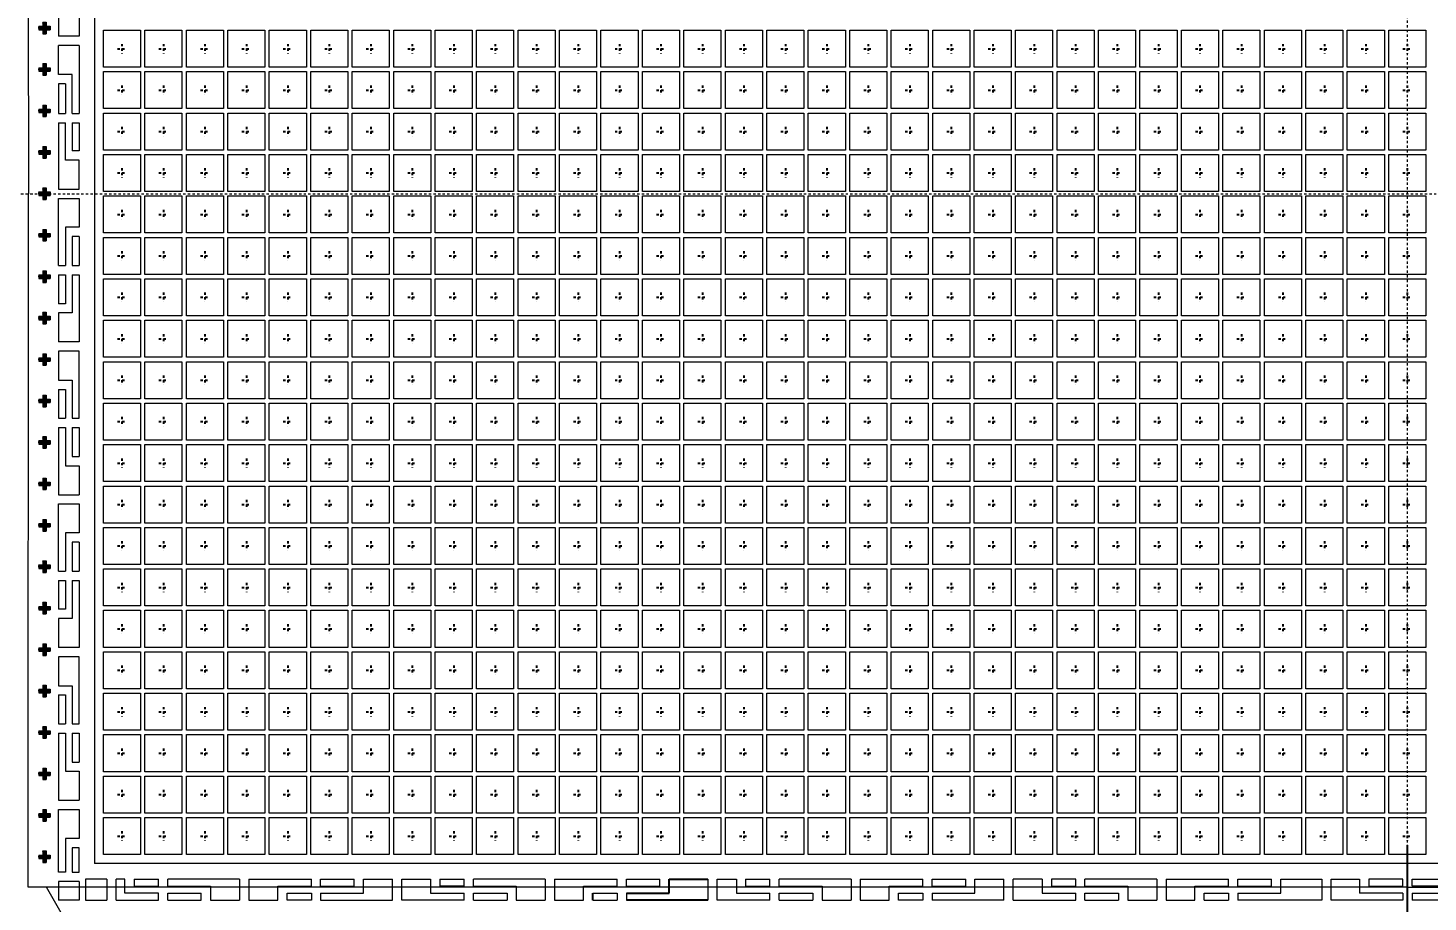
# Model space of a CAD drawing. Extents: x -590 to -223, y -126 to 82.
# Drawn here: x -424.8 to -364.3, y -7.6 to 30.2 of the extents above; entities that cross this region are included whole.
import ezdxf

# ---------------------------------------------------------------- set-up
doc = ezdxf.new("R2010")
doc.units = 0
doc.header["$LTSCALE"] = 0.01
doc.header["$MEASUREMENT"] = 0
doc.linetypes.add('CENTER2', pattern=[1.125, 0.75, -0.125, 0.125, -0.125])
doc.linetypes.add('PHANTOM', pattern=[2.5, 1.25, -0.25, 0.25, -0.25, 0.25, -0.25])
doc.layers.get('0').update_dxf_attribs({"linetype": 'CONTINUOUS', "lineweight": 0})
doc.layers.get('DEFPOINTS').update_dxf_attribs({"linetype": 'CONTINUOUS'})
for name, color, linetype in [('0D', 2, 'CONTINUOUS'), ('DIM', 7, 'CONTINUOUS'), ('plating', 1, 'CONTINUOUS')]:
    doc.layers.add(name, color=color, linetype=linetype)
doc.layers.add('Pkg', color=6, linetype='PHANTOM', lineweight=9)
doc.styles.get("Standard").update_dxf_attribs({"font": ''})
doc.styles.get('STANDARD').set_extended_font_data('SimSun')
doc.dimstyles.new('St.ZJ', dxfattribs={"dimtxt": 2.5, "dimasz": 2, "dimexe": 0.6, "dimexo": 0.4, "dimgap": 0.8, "dimtad": 1, "dimdec": 3, "dimzin": 0, "dimdsep": 46, "dimtxsty": 'STANDARD', "dimcen": 0.6, "dimclrd": 1, "dimclre": 1, "dimclrt": 256, "dimadec": 0, "dimazin": 0, "dimtfac": 1, "dimtdec": 3, "dimtmove": 0, "dimatfit": 3, "dimfxl": 1, "dimtolj": 1, "dimtzin": 0, "dimarcsym": 0})

# ---------------------------------------------------------------- blocks, each defined once
blk = doc.blocks.new('SQURE')
h = blk.add_hatch()
h.set_pattern_fill('ANSI31', color=3, scale=0.01, style=0)
h.set_pattern_definition([(45, (-1249.376477, 404.86497), (-0.0224506403, 0.0224506403), [])])
h.paths.add_polyline_path([(0.25, 0.075), (0.075, 0.075), (0.075, 0.25), (0, 0.25), (0, 0), (0.25, 0)])
h.paths.add_polyline_path([(0.25, 0), (0, 0), (0, -0.039, 0.039956), (0.075, -0.098), (0.075, -0.075), (0.25, -0.075)])
h.paths.add_polyline_path([(0, -0.039), (0, -0.25), (0.075, -0.25), (0.075, -0.098, -0.039956)])
h.paths.add_polyline_path([(0, -0.039, -0.02262), (-0.038, 0), (-0.25, 0), (-0.25, -0.075), (-0.075, -0.075), (-0.075, -0.25), (0, -0.25)])
h.paths.add_polyline_path([(-0.095, 0.075), (-0.25, 0.075), (-0.25, 0), (-0.038, 0, -0.039348)])
h.paths.add_polyline_path([(0, 0.25), (-0.075, 0.25), (-0.075, 0.075), (-0.095, 0.075, 0.039348), (-0.038, 0), (0, 0)])
h.paths.add_polyline_path([(0, 0), (-0.038, 0, 0.02262), (0, -0.039)])
at = {"color": 2, "linetype": 'ByBlock', "lineweight": 0}
for p, q in [((-0.25, 0.075), (-0.075, 0.075)), ((-0.25, 0.075), (-0.25, -0.075)), ((-0.075, 0.25), (-0.075, 0.075)), ((-0.075, 0.25), (0.075, 0.25)), ((0.075, 0.25), (0.075, 0.075)), ((0.075, 0.075), (0.25, 0.075)), ((-0.25, -0.075), (-0.075, -0.075)), ((-0.075, -0.075), (-0.075, -0.25)), ((0.075, -0.075), (0.25, -0.075)), ((0.075, -0.075), (0.075, -0.25))]:
    blk.add_line(p, q, dxfattribs=at)
at = {"color": 2}
for p, q in [((0.25, 0.075), (0.25, -0.075)), ((-0.075, -0.25), (0.075, -0.25))]:
    blk.add_line(p, q, dxfattribs=at)
at = {"layer": '0D', "color": 3, "linetype": 'ByBlock', "lineweight": 0}
for p, q in [((0.27, 0), (-0.27, 0)), ((0, -0.264), (0, 0.264))]:
    blk.add_line(p, q, dxfattribs=at)
blk = doc.blocks.new('ceter')
at = {"color": 1, "linetype": 'CENTER2', "ltscale": 0.05}
for p, q in [((133.753, 275.997), (134.143, 275.997)), ((133.753, 275.997), (134.143, 275.997)), ((133.753, 275.997), (134.143, 275.997)), ((133.753, 275.997), (134.143, 275.997)), ((133.948, 276.199), (133.948, 275.795)), ((133.948, 276.199), (133.948, 275.795)), ((133.948, 276.199), (133.948, 275.795)), ((133.948, 276.199), (133.948, 275.795))]:
    blk.add_line(p, q, dxfattribs=at)
blk = doc.blocks.new('frame')
at = {"layer": 'Pkg', "color": 0, "linetype": 'ByBlock'}
blk.add_lwpolyline([(-549.124, -323.329), (-547.524, -323.329), (-547.524, -324.929), (-549.124, -324.929)], close=True, dxfattribs=at)
at = {"layer": 'plating'}
blk.add_blockref('ceter', (-682.272, -600.125), dxfattribs=at)
blk = doc.blocks.new('*D16')
at = {"layer": 'DEFPOINTS', "color": 0, "transparency": 16777216}
for p in [(-1152.137, -1243.643), (-1213.222, -1249.31), (-1148.143, -1274.908)]:
    blk.add_point(p, dxfattribs=at)
at = {"layer": 'DIM', "color": 1, "lineweight": -2, "transparency": 16777216}
for p, q in [((-1152.137, -1244.043), (-1152.137, -1266.908)), ((-1152.137, -1266.908), (-1148.143, -1270.908)), ((-1148.143, -1270.908), (-1148.143, -1286.043))]:
    blk.add_line(p, q, dxfattribs=at)
at = {"layer": 'DIM', "transparency": 16777216, "insert": (-1150.193, -1280.875), "char_height": 2.5, "attachment_point": 5, "rotation": 90}
blk.add_mtext('\\A1;61.085', dxfattribs=at)
blk = doc.blocks.new('vc')
at = {"color": 0}
for p, q in [((-93.643, 178.259), (-93.643, 173.909)), ((-94.993, 175.784), (-94.993, 173.909)), ((-93.643, 173.909), (-94.993, 173.909)), ((-93.643, 173.309), (-94.993, 173.309)), ((-94.993, 170.834), (-94.993, 168.914)), ((-94.543, 170.834), (-94.543, 168.914)), ((-94.993, 168.914), (-94.543, 168.914)), ((-94.093, 168.914), (-93.643, 168.914)), ((-94.993, 168.314), (-94.543, 168.314)), ((-94.093, 168.314), (-93.643, 168.314)), ((-94.093, 168.314), (-94.093, 166.484)), ((-93.643, 168.314), (-93.643, 166.484)), ((-94.993, 164.009), (-93.643, 164.009)), ((-94.993, 163.409), (-93.643, 163.409)), ((-94.093, 160.934), (-94.093, 159.059)), ((-93.643, 160.934), (-93.643, 159.059)), ((-94.993, 159.059), (-94.543, 159.059)), ((-94.093, 159.059), (-93.643, 159.059)), ((-94.993, 158.459), (-94.543, 158.459)), ((-94.993, 158.459), (-94.993, 156.584)), ((-94.543, 158.459), (-94.543, 156.584)), ((-94.093, 158.459), (-93.643, 158.459)), ((-93.643, 158.459), (-93.643, 154.109)), ((-94.993, 155.984), (-94.993, 154.109)), ((-93.643, 154.109), (-94.993, 154.109)), ((-93.643, 153.509), (-94.993, 153.509)), ((-94.993, 151.034), (-94.993, 149.159)), ((-94.543, 151.034), (-94.543, 149.159)), ((-94.993, 149.159), (-94.543, 149.159)), ((-94.093, 149.159), (-93.643, 149.159)), ((-94.993, 148.559), (-94.543, 148.559)), ((-94.993, 148.559), (-94.993, 144.209)), ((-94.093, 148.559), (-93.643, 148.559)), ((-94.093, 148.559), (-94.093, 146.684)), ((-93.643, 148.559), (-93.643, 146.684)), ((-93.643, 146.084), (-93.643, 144.209)), ((-94.993, 144.209), (-93.643, 144.209)), ((-94.993, 143.609), (-93.643, 143.609)), ((-94.093, 141.134), (-94.093, 139.259)), ((-93.643, 141.134), (-93.643, 139.259)), ((-94.993, 139.259), (-94.543, 139.259)), ((-94.093, 139.259), (-93.643, 139.259)), ((-94.993, 138.659), (-94.543, 138.659)), ((-94.993, 138.659), (-94.993, 136.784)), ((-94.543, 138.659), (-94.543, 136.784)), ((-94.093, 138.659), (-93.643, 138.659)), ((-93.643, 138.659), (-93.643, 134.309)), ((-94.993, 136.184), (-94.993, 134.309)), ((-93.643, 134.309), (-94.993, 134.309)), ((-93.643, 133.709), (-94.993, 133.709)), ((-94.993, 131.234), (-94.993, 129.359)), ((-94.543, 131.234), (-94.543, 129.359)), ((-94.993, 129.359), (-94.543, 129.359)), ((-94.993, 128.759), (-94.543, 128.759)), ((-94.993, 128.759), (-94.993, 124.409)), ((-94.093, 129.359), (-93.643, 129.359)), ((-94.093, 128.759), (-93.643, 128.759)), ((-94.093, 128.759), (-94.093, 126.884)), ((-93.643, 128.759), (-93.643, 126.884)), ((-93.643, 126.284), (-93.643, 124.409)), ((-94.993, 124.409), (-93.643, 124.409)), ((-94.993, 123.809), (-93.643, 123.809)), ((-94.093, 119.744), (-93.643, 119.744)), ((-90.088, 119.294), (-88.513, 119.294)), ((-90.088, 118.844), (-88.513, 118.844)), ((-88.513, 118.844), (-88.513, 119.294)), ((-87.913, 118.844), (-87.913, 119.294)), ((-83.263, 119.294), (-83.263, 117.944)), ((-82.663, 119.294), (-82.663, 117.944)), ((-82.663, 119.294), (-78.613, 119.294)), ((-78.613, 118.844), (-78.613, 119.294)), ((-78.013, 118.844), (-78.013, 119.294)), ((-78.013, 119.294), (-75.838, 119.294)), ((-78.013, 118.844), (-75.838, 118.844)), ((-75.238, 119.294), (-73.363, 119.294)), ((-73.363, 117.944), (-73.363, 119.294)), ((-72.763, 117.944), (-72.763, 119.294)), ((-70.288, 119.294), (-68.713, 119.294)), ((-68.713, 118.844), (-70.288, 118.844)), ((-68.713, 118.844), (-68.713, 119.294)), ((-68.113, 118.844), (-68.113, 119.294)), ((-63.463, 119.294), (-63.463, 117.944)), ((-62.863, 119.294), (-62.863, 117.944)), ((-62.863, 119.294), (-58.813, 119.294)), ((-58.813, 118.844), (-58.813, 119.294)), ((-58.213, 118.844), (-58.213, 119.294)), ((-58.213, 119.294), (-56.038, 119.294)), ((-58.213, 118.844), (-56.038, 118.844)), ((-50.488, 119.294), (-48.913, 119.294)), ((-50.488, 118.844), (-48.913, 118.844)), ((-48.913, 118.844), (-48.913, 119.294)), ((-48.313, 118.844), (-48.313, 119.294)), ((-43.663, 119.294), (-43.663, 117.944)), ((-43.063, 119.294), (-43.063, 117.944)), ((-43.063, 119.294), (-39.013, 119.294)), ((-39.013, 118.844), (-39.013, 119.294)), ((-38.413, 118.844), (-38.413, 119.294)), ((-38.413, 119.294), (-36.238, 119.294)), ((-38.413, 118.844), (-36.238, 118.844)), ((-33.763, 117.944), (-33.763, 119.294)), ((-33.163, 117.944), (-33.163, 119.294)), ((-31.288, 119.294), (-33.163, 119.294)), ((-29.113, 119.294), (-30.688, 119.294)), ((-30.688, 118.844), (-29.113, 118.844)), ((-29.113, 118.844), (-29.113, 119.294)), ((-28.513, 118.844), (-28.513, 119.294)), ((-23.863, 119.294), (-23.863, 117.944)), ((-23.263, 119.294), (-23.263, 117.944)), ((-23.263, 119.294), (-19.213, 119.294)), ((-19.213, 118.844), (-19.213, 119.294)), ((-18.613, 118.844), (-18.613, 119.294)), ((-18.613, 119.294), (-16.438, 119.294)), ((-18.613, 118.844), (-16.438, 118.844)), ((-7.918, 118.844), (-7.918, 119.294)), ((-7.318, 118.844), (-7.318, 119.294)), ((-88.513, 117.944), (-88.513, 118.394)), ((-87.913, 117.944), (-87.913, 118.394)), ((-87.913, 118.394), (-85.738, 118.394)), ((-87.913, 117.944), (-85.738, 117.944)), ((-82.663, 117.944), (-80.788, 117.944)), ((-80.188, 118.394), (-78.613, 118.394)), ((-78.613, 117.944), (-80.188, 117.944)), ((-78.613, 118.394), (-78.613, 117.944)), ((-78.013, 118.394), (-78.013, 117.944)), ((-78.013, 117.944), (-73.363, 117.944)), ((-68.713, 117.944), (-68.713, 118.394)), ((-68.113, 117.944), (-68.113, 118.394)), ((-68.113, 118.394), (-65.938, 118.394)), ((-68.113, 117.944), (-65.938, 117.944)), ((-62.863, 117.944), (-60.988, 117.944)), ((-60.388, 118.394), (-58.813, 118.394)), ((-60.388, 117.944), (-58.813, 117.944)), ((-58.813, 118.394), (-58.813, 117.944)), ((-58.213, 118.394), (-58.213, 117.944)), ((-48.913, 117.944), (-48.913, 118.394)), ((-48.313, 117.944), (-48.313, 118.394)), ((-48.313, 118.394), (-46.138, 118.394)), ((-48.313, 117.944), (-46.138, 117.944)), ((-43.063, 117.944), (-41.188, 117.944)), ((-40.588, 118.394), (-39.013, 118.394)), ((-39.013, 117.944), (-40.588, 117.944)), ((-39.013, 118.394), (-39.013, 117.944)), ((-38.413, 118.394), (-38.413, 117.944)), ((-33.163, 117.944), (-29.113, 117.944)), ((-29.113, 117.944), (-29.113, 118.394)), ((-28.513, 117.944), (-28.513, 118.394)), ((-28.513, 118.394), (-26.338, 118.394)), ((-28.513, 117.944), (-26.338, 117.944)), ((-23.263, 117.944), (-21.388, 117.944)), ((-20.788, 118.394), (-19.213, 118.394)), ((-20.788, 117.944), (-19.213, 117.944)), ((-19.213, 118.394), (-19.213, 117.944)), ((-18.613, 118.394), (-18.613, 117.944)), ((-7.918, 118.394), (-10.736, 118.394)), ((-7.918, 118.394), (-7.918, 117.944)), ((-7.318, 118.394), (-7.318, 117.944))]:
    blk.add_line(p, q, dxfattribs=at)
for p, q in [((-94.993, 171.434), (-94.993, 173.309)), ((-93.643, 173.309), (-93.643, 168.914)), ((-94.093, 171.434), (-94.993, 171.434)), ((-94.093, 168.914), (-94.093, 171.434)), ((-94.543, 170.834), (-94.993, 170.834)), ((-94.993, 168.314), (-94.993, 164.009)), ((-94.543, 165.884), (-94.543, 168.314)), ((-93.643, 166.484), (-94.093, 166.484)), ((-93.643, 165.884), (-94.543, 165.884)), ((-93.643, 164.009), (-93.643, 165.884)), ((-94.993, 159.059), (-94.993, 163.409)), ((-93.643, 163.409), (-93.643, 161.534)), ((-93.643, 161.534), (-94.543, 161.534)), ((-94.543, 161.534), (-94.543, 159.059)), ((-93.643, 160.934), (-94.093, 160.934)), ((-94.093, 158.459), (-94.093, 155.984)), ((-94.543, 156.584), (-94.993, 156.584)), ((-94.093, 155.984), (-94.993, 155.984)), ((-94.993, 153.509), (-94.993, 151.634)), ((-93.643, 149.159), (-93.643, 153.509)), ((-94.993, 151.634), (-94.093, 151.634)), ((-94.093, 151.634), (-94.093, 149.159)), ((-94.993, 151.034), (-94.543, 151.034)), ((-94.543, 148.559), (-94.543, 146.084)), ((-94.543, 146.084), (-93.643, 146.084)), ((-94.093, 146.684), (-93.643, 146.684)), ((-94.993, 139.259), (-94.993, 143.609)), ((-93.643, 143.609), (-93.643, 141.734)), ((-93.643, 141.734), (-94.543, 141.734)), ((-94.543, 141.734), (-94.543, 139.259)), ((-93.643, 141.134), (-94.093, 141.134)), ((-94.093, 138.659), (-94.093, 136.184)), ((-94.543, 136.784), (-94.993, 136.784)), ((-94.093, 136.184), (-94.993, 136.184)), ((-94.993, 133.709), (-94.993, 131.834)), ((-93.643, 129.359), (-93.643, 133.709)), ((-94.993, 131.834), (-94.093, 131.834)), ((-94.093, 131.834), (-94.093, 129.359)), ((-94.993, 131.234), (-94.543, 131.234)), ((-94.543, 128.759), (-94.543, 126.284)), ((-94.543, 126.284), (-93.643, 126.284)), ((-94.093, 126.884), (-93.643, 126.884)), ((-94.993, 119.744), (-94.993, 123.809)), ((-93.643, 123.809), (-93.643, 121.934)), ((-94.543, 121.934), (-94.543, 119.744)), ((-93.643, 121.934), (-94.543, 121.934)), ((-94.093, 121.334), (-94.093, 119.744)), ((-93.643, 121.334), (-94.093, 121.334)), ((-93.643, 119.744), (-93.643, 121.334)), ((-94.543, 119.744), (-94.993, 119.744)), ((-94.993, 119.144), (-94.993, 117.944)), ((-93.643, 119.144), (-94.993, 119.144)), ((-94.543, 119.144), (-94.993, 119.144)), ((-93.643, 119.144), (-93.643, 117.944)), ((-93.238, 119.294), (-93.238, 117.944)), ((-91.851, 119.294), (-93.238, 119.294)), ((-91.851, 119.294), (-91.851, 117.944)), ((-90.688, 119.294), (-91.251, 119.294)), ((-91.251, 117.944), (-91.251, 119.294)), ((-90.688, 118.394), (-90.688, 119.294)), ((-90.088, 119.294), (-90.088, 118.844)), ((-83.263, 119.294), (-87.913, 119.294)), ((-87.913, 118.844), (-85.138, 118.844)), ((-85.138, 118.844), (-85.138, 117.944)), ((-80.788, 117.944), (-80.788, 118.844)), ((-80.788, 118.844), (-78.613, 118.844)), ((-75.838, 118.844), (-75.838, 119.294)), ((-75.238, 118.394), (-75.238, 119.294)), ((-72.763, 119.294), (-70.888, 119.294)), ((-70.888, 119.294), (-70.888, 118.394)), ((-70.288, 119.294), (-70.288, 118.844)), ((-63.463, 119.294), (-68.113, 119.294)), ((-68.113, 118.844), (-65.338, 118.844)), ((-65.338, 118.844), (-65.338, 117.944)), ((-60.988, 117.944), (-60.988, 118.844)), ((-60.988, 118.844), (-58.813, 118.844)), ((-56.038, 118.844), (-56.038, 119.294)), ((-52.926, 119.294), (-52.926, 117.944)), ((-52.326, 117.944), (-52.326, 119.294)), ((-52.326, 119.294), (-51.088, 119.294)), ((-51.088, 119.294), (-51.088, 118.394)), ((-50.488, 119.294), (-50.488, 118.844)), ((-43.663, 119.294), (-48.313, 119.294)), ((-48.313, 118.844), (-45.538, 118.844)), ((-45.538, 118.844), (-45.538, 117.944)), ((-41.188, 117.944), (-41.188, 118.844)), ((-41.188, 118.844), (-39.013, 118.844)), ((-36.238, 118.844), (-36.238, 119.294)), ((-35.638, 118.394), (-35.638, 119.294)), ((-35.638, 119.294), (-33.763, 119.294)), ((-31.288, 119.294), (-31.288, 118.394)), ((-30.688, 119.294), (-30.688, 118.844)), ((-23.863, 119.294), (-28.513, 119.294)), ((-28.513, 118.844), (-25.738, 118.844)), ((-25.738, 118.844), (-25.738, 117.944)), ((-21.388, 117.944), (-21.388, 118.844)), ((-21.388, 118.844), (-19.213, 118.844)), ((-16.438, 118.844), (-16.438, 119.294)), ((-15.838, 118.394), (-15.838, 119.294)), ((-15.838, 119.294), (-13.288, 119.294)), ((-13.288, 119.294), (-13.176, 119.294)), ((-13.176, 119.294), (-13.176, 117.944)), ((-12.576, 117.944), (-12.576, 119.294)), ((-12.576, 119.294), (-10.738, 119.294)), ((-10.738, 119.294), (-10.736, 118.394)), ((-93.643, 117.944), (-94.993, 117.944)), ((-93.238, 117.944), (-91.851, 117.944)), ((-91.251, 117.944), (-88.513, 117.944)), ((-88.513, 118.394), (-90.688, 118.394)), ((-85.738, 117.944), (-85.738, 118.394)), ((-85.138, 117.944), (-83.263, 117.944)), ((-80.188, 117.944), (-80.188, 118.394)), ((-78.013, 118.394), (-75.238, 118.394)), ((-68.713, 117.944), (-72.763, 117.944)), ((-70.888, 118.394), (-68.713, 118.394)), ((-65.938, 118.394), (-65.938, 117.944)), ((-65.338, 117.944), (-63.463, 117.944)), ((-48.913, 117.944), (-52.326, 117.944)), ((-51.088, 118.394), (-48.913, 118.394)), ((-46.138, 118.394), (-46.138, 117.944)), ((-45.538, 117.944), (-43.663, 117.944)), ((-40.588, 117.944), (-40.588, 118.394)), ((-38.413, 118.394), (-35.638, 118.394)), ((-33.763, 117.944), (-38.413, 117.944)), ((-31.288, 118.394), (-29.113, 118.394)), ((-26.338, 118.394), (-26.338, 117.944)), ((-25.738, 117.944), (-23.863, 117.944)), ((-20.788, 117.944), (-20.788, 118.394)), ((-18.613, 118.394), (-15.838, 118.394)), ((-13.288, 117.944), (-18.613, 117.944)), ((-13.176, 117.944), (-13.288, 117.944)), ((-7.918, 117.944), (-12.576, 117.944)), ((-7.318, 118.394), (-4.545, 118.394)), ((-2.668, 117.944), (-7.318, 117.944))]:
    blk.add_line(p, q)
at = {"color": 0, "lineweight": -3}
for p, q in [((-55.438, 118.394), (-55.438, 119.294)), ((-55.438, 119.294), (-52.926, 119.294)), ((-60.388, 117.944), (-60.388, 118.394)), ((-58.213, 118.394), (-55.438, 118.394)), ((-52.926, 117.944), (-58.213, 117.944))]:
    blk.add_line(p, q, dxfattribs=at)
for points in [[(-7.918, 119.294), (-10.138, 119.294), (-10.138, 118.844), (-7.918, 118.844)], [(-7.318, 119.294), (-5.143, 119.294), (-5.143, 118.844), (-7.318, 118.844)]]:
    blk.add_lwpolyline(points)

msp = doc.modelspace()

# ---------------------------------------------------------------- linework, layer by layer
at = {"color": 3, "linetype": 'CENTER2'}
for p, q in [((-365.2283, 59.1206), (-365.2283, -13.0366)), ((-552.279, 23.042), (-422.5176, 23.042)), ((-429.0739, 23.042), (-301.3827, 23.042))]:
    msp.add_line(p, q, dxfattribs=at)
at = {"color": 5}
for p, q in [((-424.7639, 53.002), (-424.7613, 23.042)), ((-424.7639, -6.918), (-424.7613, 23.042)), ((-365.2283, -6.918), (-424.7639, -6.918)), ((-423.0532, -8.5252), (-423.9812, -6.918)), ((-365.2283, -6.918), (-305.6927, -6.918))]:
    msp.add_line(p, q, dxfattribs=at)
for p in [(-421.8983, 51.967), (-308.5583, -5.883)]:
    msp.add_line(p, (-421.8983, -5.883))

# ---------------------------------------------------------------- block references
at = {"xscale": 0.6666666666666666, "yscale": 0.6666666666666666, "zscale": 0.6666666666666666}
msp.add_blockref('vc', (-360.1346, -86.0977), dxfattribs=at)
for name, p in [('SQURE', (-424.0633, 30.202)), ('frame', (127.606, 353.4358)), ('frame', (129.396, 353.4358)), ('frame', (131.186, 353.4358)), ('frame', (132.976, 353.4358)), ('frame', (134.766, 353.4358)), ('frame', (136.556, 353.4358)), ('frame', (138.346, 353.4358)), ('frame', (140.136, 353.4358)), ('frame', (141.926, 353.4358)), ('frame', (143.716, 353.4358)), ('frame', (145.506, 353.4358)), ('frame', (147.296, 353.4358)), ('frame', (149.086, 353.4358)), ('frame', (150.876, 353.4358)), ('frame', (152.666, 353.4358)), ('frame', (154.456, 353.4358)), ('frame', (156.246, 353.4358)), ('frame', (158.036, 353.4358)), ('frame', (159.826, 353.4358)), ('frame', (161.616, 353.4358)), ('frame', (163.406, 353.4358)), ('frame', (165.196, 353.4358)), ('frame', (166.986, 353.4358)), ('frame', (168.776, 353.4358)), ('frame', (170.566, 353.4358)), ('frame', (172.356, 353.4358)), ('frame', (174.146, 353.4358)), ('frame', (175.936, 353.4358)), ('frame', (177.726, 353.4358)), ('frame', (179.516, 353.4358)), ('frame', (181.306, 353.4358)), ('frame', (183.096, 353.4358)), ('SQURE', (-424.0633, 28.412)), ('frame', (127.606, 351.6458)), ('frame', (129.396, 351.6458)), ('frame', (131.186, 351.6458)), ('frame', (132.976, 351.6458)), ('frame', (134.766, 351.6458)), ('frame', (136.556, 351.6458)), ('frame', (138.346, 351.6458)), ('frame', (140.136, 351.6458)), ('frame', (141.926, 351.6458)), ('frame', (143.716, 351.6458)), ('frame', (145.506, 351.6458)), ('frame', (147.296, 351.6458)), ('frame', (149.086, 351.6458)), ('frame', (150.876, 351.6458)), ('frame', (152.666, 351.6458)), ('frame', (154.456, 351.6458)), ('frame', (156.246, 351.6458)), ('frame', (158.036, 351.6458)), ('frame', (159.826, 351.6458)), ('frame', (161.616, 351.6458)), ('frame', (163.406, 351.6458)), ('frame', (165.196, 351.6458)), ('frame', (166.986, 351.6458)), ('frame', (168.776, 351.6458)), ('frame', (170.566, 351.6458)), ('frame', (172.356, 351.6458)), ('frame', (174.146, 351.6458)), ('frame', (175.936, 351.6458)), ('frame', (177.726, 351.6458)), ('frame', (179.516, 351.6458)), ('frame', (181.306, 351.6458)), ('frame', (183.096, 351.6458)), ('SQURE', (-424.0633, 26.622)), ('frame', (127.606, 349.8558)), ('frame', (129.396, 349.8558)), ('frame', (131.186, 349.8558)), ('frame', (132.976, 349.8558)), ('frame', (134.766, 349.8558)), ('frame', (136.556, 349.8558)), ('frame', (138.346, 349.8558)), ('frame', (140.136, 349.8558)), ('frame', (141.926, 349.8558)), ('frame', (143.716, 349.8558)), ('frame', (145.506, 349.8558)), ('frame', (147.296, 349.8558)), ('frame', (149.086, 349.8558)), ('frame', (150.876, 349.8558)), ('frame', (152.666, 349.8558)), ('frame', (154.456, 349.8558)), ('frame', (156.246, 349.8558)), ('frame', (158.036, 349.8558)), ('frame', (159.826, 349.8558)), ('frame', (161.616, 349.8558)), ('frame', (163.406, 349.8558)), ('frame', (165.196, 349.8558)), ('frame', (166.986, 349.8558)), ('frame', (168.776, 349.8558)), ('frame', (170.566, 349.8558)), ('frame', (172.356, 349.8558)), ('frame', (174.146, 349.8558)), ('frame', (175.936, 349.8558)), ('frame', (177.726, 349.8558)), ('frame', (179.516, 349.8558)), ('frame', (181.306, 349.8558)), ('frame', (183.096, 349.8558)), ('SQURE', (-424.0633, 24.832)), ('frame', (127.606, 348.0658)), ('frame', (129.396, 348.0658)), ('frame', (131.186, 348.0658)), ('frame', (132.976, 348.0658)), ('frame', (134.766, 348.0658)), ('frame', (136.556, 348.0658)), ('frame', (138.346, 348.0658)), ('frame', (140.136, 348.0658)), ('frame', (141.926, 348.0658)), ('frame', (143.716, 348.0658)), ('frame', (145.506, 348.0658)), ('frame', (147.296, 348.0658)), ('frame', (149.086, 348.0658)), ('frame', (150.876, 348.0658)), ('frame', (152.666, 348.0658)), ('frame', (154.456, 348.0658)), ('frame', (156.246, 348.0658)), ('frame', (158.036, 348.0658)), ('frame', (159.826, 348.0658)), ('frame', (161.616, 348.0658)), ('frame', (163.406, 348.0658)), ('frame', (165.196, 348.0658)), ('frame', (166.986, 348.0658)), ('frame', (168.776, 348.0658)), ('frame', (170.566, 348.0658)), ('frame', (172.356, 348.0658)), ('frame', (174.146, 348.0658)), ('frame', (175.936, 348.0658)), ('frame', (177.726, 348.0658)), ('frame', (179.516, 348.0658)), ('frame', (181.306, 348.0658)), ('frame', (183.096, 348.0658)), ('SQURE', (-424.0633, 23.042)), ('frame', (127.606, 346.2758)), ('frame', (129.396, 346.2758)), ('frame', (131.186, 346.2758)), ('frame', (132.976, 346.2758)), ('frame', (134.766, 346.2758)), ('frame', (136.556, 346.2758)), ('frame', (138.346, 346.2758)), ('frame', (140.136, 346.2758)), ('frame', (141.926, 346.2758)), ('frame', (143.716, 346.2758)), ('frame', (145.506, 346.2758)), ('frame', (147.296, 346.2758)), ('frame', (149.086, 346.2758)), ('frame', (150.876, 346.2758)), ('frame', (152.666, 346.2758)), ('frame', (154.456, 346.2758)), ('frame', (156.246, 346.2758)), ('frame', (158.036, 346.2758)), ('frame', (159.826, 346.2758)), ('frame', (161.616, 346.2758)), ('frame', (163.406, 346.2758)), ('frame', (165.196, 346.2758)), ('frame', (166.986, 346.2758)), ('frame', (168.776, 346.2758)), ('frame', (170.566, 346.2758)), ('frame', (172.356, 346.2758)), ('frame', (174.146, 346.2758)), ('frame', (175.936, 346.2758)), ('frame', (177.726, 346.2758)), ('frame', (179.516, 346.2758)), ('frame', (181.306, 346.2758)), ('frame', (183.096, 346.2758)), ('SQURE', (-424.0633, 21.252)), ('frame', (127.606, 344.4858)), ('frame', (129.396, 344.4858)), ('frame', (131.186, 344.4858)), ('frame', (132.976, 344.4858)), ('frame', (134.766, 344.4858)), ('frame', (136.556, 344.4858)), ('frame', (138.346, 344.4858)), ('frame', (140.136, 344.4858)), ('frame', (141.926, 344.4858)), ('frame', (143.716, 344.4858)), ('frame', (145.506, 344.4858)), ('frame', (147.296, 344.4858)), ('frame', (149.086, 344.4858)), ('frame', (150.876, 344.4858)), ('frame', (152.666, 344.4858)), ('frame', (154.456, 344.4858)), ('frame', (156.246, 344.4858)), ('frame', (158.036, 344.4858)), ('frame', (159.826, 344.4858)), ('frame', (161.616, 344.4858)), ('frame', (163.406, 344.4858)), ('frame', (165.196, 344.4858)), ('frame', (166.986, 344.4858)), ('frame', (168.776, 344.4858)), ('frame', (170.566, 344.4858)), ('frame', (172.356, 344.4858)), ('frame', (174.146, 344.4858)), ('frame', (175.936, 344.4858)), ('frame', (177.726, 344.4858)), ('frame', (179.516, 344.4858)), ('frame', (181.306, 344.4858)), ('frame', (183.096, 344.4858)), ('SQURE', (-424.0633, 19.462)), ('frame', (127.606, 342.6958)), ('frame', (129.396, 342.6958)), ('frame', (131.186, 342.6958)), ('frame', (132.976, 342.6958)), ('frame', (134.766, 342.6958)), ('frame', (136.556, 342.6958)), ('frame', (138.346, 342.6958)), ('frame', (140.136, 342.6958)), ('frame', (141.926, 342.6958)), ('frame', (143.716, 342.6958)), ('frame', (145.506, 342.6958)), ('frame', (147.296, 342.6958)), ('frame', (149.086, 342.6958)), ('frame', (150.876, 342.6958)), ('frame', (152.666, 342.6958)), ('frame', (154.456, 342.6958)), ('frame', (156.246, 342.6958)), ('frame', (158.036, 342.6958)), ('frame', (159.826, 342.6958)), ('frame', (161.616, 342.6958)), ('frame', (163.406, 342.6958)), ('frame', (165.196, 342.6958)), ('frame', (166.986, 342.6958)), ('frame', (168.776, 342.6958)), ('frame', (170.566, 342.6958)), ('frame', (172.356, 342.6958)), ('frame', (174.146, 342.6958)), ('frame', (175.936, 342.6958)), ('frame', (177.726, 342.6958)), ('frame', (179.516, 342.6958)), ('frame', (181.306, 342.6958)), ('frame', (183.096, 342.6958)), ('SQURE', (-424.0633, 17.672)), ('frame', (127.606, 340.9058)), ('frame', (129.396, 340.9058)), ('frame', (131.186, 340.9058)), ('frame', (132.976, 340.9058)), ('frame', (134.766, 340.9058)), ('frame', (136.556, 340.9058)), ('frame', (138.346, 340.9058)), ('frame', (140.136, 340.9058)), ('frame', (141.926, 340.9058)), ('frame', (143.716, 340.9058)), ('frame', (145.506, 340.9058)), ('frame', (147.296, 340.9058)), ('frame', (149.086, 340.9058)), ('frame', (150.876, 340.9058)), ('frame', (152.666, 340.9058)), ('frame', (154.456, 340.9058)), ('frame', (156.246, 340.9058)), ('frame', (158.036, 340.9058)), ('frame', (159.826, 340.9058)), ('frame', (161.616, 340.9058)), ('frame', (163.406, 340.9058)), ('frame', (165.196, 340.9058)), ('frame', (166.986, 340.9058)), ('frame', (168.776, 340.9058)), ('frame', (170.566, 340.9058)), ('frame', (172.356, 340.9058)), ('frame', (174.146, 340.9058)), ('frame', (175.936, 340.9058)), ('frame', (177.726, 340.9058)), ('frame', (179.516, 340.9058)), ('frame', (181.306, 340.9058)), ('frame', (183.096, 340.9058)), ('SQURE', (-424.0633, 15.882)), ('frame', (127.606, 339.1158)), ('frame', (129.396, 339.1158)), ('frame', (131.186, 339.1158)), ('frame', (132.976, 339.1158)), ('frame', (134.766, 339.1158)), ('frame', (136.556, 339.1158)), ('frame', (138.346, 339.1158)), ('frame', (140.136, 339.1158)), ('frame', (141.926, 339.1158)), ('frame', (143.716, 339.1158)), ('frame', (145.506, 339.1158)), ('frame', (147.296, 339.1158)), ('frame', (149.086, 339.1158)), ('frame', (150.876, 339.1158)), ('frame', (152.666, 339.1158)), ('frame', (154.456, 339.1158)), ('frame', (156.246, 339.1158)), ('frame', (158.036, 339.1158)), ('frame', (159.826, 339.1158)), ('frame', (161.616, 339.1158)), ('frame', (163.406, 339.1158)), ('frame', (165.196, 339.1158)), ('frame', (166.986, 339.1158)), ('frame', (168.776, 339.1158)), ('frame', (170.566, 339.1158)), ('frame', (172.356, 339.1158)), ('frame', (174.146, 339.1158)), ('frame', (175.936, 339.1158)), ('frame', (177.726, 339.1158)), ('frame', (179.516, 339.1158)), ('frame', (181.306, 339.1158)), ('frame', (183.096, 339.1158)), ('SQURE', (-424.0633, 14.092)), ('frame', (127.606, 337.3258)), ('frame', (129.396, 337.3258)), ('frame', (131.186, 337.3258)), ('frame', (132.976, 337.3258)), ('frame', (134.766, 337.3258)), ('frame', (136.556, 337.3258)), ('frame', (138.346, 337.3258)), ('frame', (140.136, 337.3258)), ('frame', (141.926, 337.3258)), ('frame', (143.716, 337.3258)), ('frame', (145.506, 337.3258)), ('frame', (147.296, 337.3258)), ('frame', (149.086, 337.3258)), ('frame', (150.876, 337.3258)), ('frame', (152.666, 337.3258)), ('frame', (154.456, 337.3258)), ('frame', (156.246, 337.3258)), ('frame', (158.036, 337.3258)), ('frame', (159.826, 337.3258)), ('frame', (161.616, 337.3258)), ('frame', (163.406, 337.3258)), ('frame', (165.196, 337.3258)), ('frame', (166.986, 337.3258)), ('frame', (168.776, 337.3258)), ('frame', (170.566, 337.3258)), ('frame', (172.356, 337.3258)), ('frame', (174.146, 337.3258)), ('frame', (175.936, 337.3258)), ('frame', (177.726, 337.3258)), ('frame', (179.516, 337.3258)), ('frame', (181.306, 337.3258)), ('frame', (183.096, 337.3258)), ('SQURE', (-424.0633, 12.302)), ('frame', (127.606, 335.5358)), ('frame', (129.396, 335.5358)), ('frame', (131.186, 335.5358)), ('frame', (132.976, 335.5358)), ('frame', (134.766, 335.5358)), ('frame', (136.556, 335.5358)), ('frame', (138.346, 335.5358)), ('frame', (140.136, 335.5358)), ('frame', (141.926, 335.5358)), ('frame', (143.716, 335.5358)), ('frame', (145.506, 335.5358)), ('frame', (147.296, 335.5358)), ('frame', (149.086, 335.5358)), ('frame', (150.876, 335.5358)), ('frame', (152.666, 335.5358)), ('frame', (154.456, 335.5358)), ('frame', (156.246, 335.5358)), ('frame', (158.036, 335.5358)), ('frame', (159.826, 335.5358)), ('frame', (161.616, 335.5358)), ('frame', (163.406, 335.5358)), ('frame', (165.196, 335.5358)), ('frame', (166.986, 335.5358)), ('frame', (168.776, 335.5358)), ('frame', (170.566, 335.5358)), ('frame', (172.356, 335.5358)), ('frame', (174.146, 335.5358)), ('frame', (175.936, 335.5358)), ('frame', (177.726, 335.5358)), ('frame', (179.516, 335.5358)), ('frame', (181.306, 335.5358)), ('frame', (183.096, 335.5358)), ('SQURE', (-424.0633, 10.512)), ('frame', (127.606, 333.7458)), ('frame', (129.396, 333.7458)), ('frame', (131.186, 333.7458)), ('frame', (132.976, 333.7458)), ('frame', (134.766, 333.7458)), ('frame', (136.556, 333.7458)), ('frame', (138.346, 333.7458)), ('frame', (140.136, 333.7458)), ('frame', (141.926, 333.7458)), ('frame', (143.716, 333.7458)), ('frame', (145.506, 333.7458)), ('frame', (147.296, 333.7458)), ('frame', (149.086, 333.7458)), ('frame', (150.876, 333.7458)), ('frame', (152.666, 333.7458)), ('frame', (154.456, 333.7458)), ('frame', (156.246, 333.7458)), ('frame', (158.036, 333.7458)), ('frame', (159.826, 333.7458)), ('frame', (161.616, 333.7458)), ('frame', (163.406, 333.7458)), ('frame', (165.196, 333.7458)), ('frame', (166.986, 333.7458)), ('frame', (168.776, 333.7458)), ('frame', (170.566, 333.7458)), ('frame', (172.356, 333.7458)), ('frame', (174.146, 333.7458)), ('frame', (175.936, 333.7458)), ('frame', (177.726, 333.7458)), ('frame', (179.516, 333.7458)), ('frame', (181.306, 333.7458)), ('frame', (183.096, 333.7458)), ('SQURE', (-424.0633, 8.722)), ('frame', (127.606, 331.9558)), ('frame', (129.396, 331.9558)), ('frame', (131.186, 331.9558)), ('frame', (132.976, 331.9558)), ('frame', (134.766, 331.9558)), ('frame', (136.556, 331.9558)), ('frame', (138.346, 331.9558)), ('frame', (140.136, 331.9558)), ('frame', (141.926, 331.9558)), ('frame', (143.716, 331.9558)), ('frame', (145.506, 331.9558)), ('frame', (147.296, 331.9558)), ('frame', (149.086, 331.9558)), ('frame', (150.876, 331.9558)), ('frame', (152.666, 331.9558)), ('frame', (154.456, 331.9558)), ('frame', (156.246, 331.9558)), ('frame', (158.036, 331.9558)), ('frame', (159.826, 331.9558)), ('frame', (161.616, 331.9558)), ('frame', (163.406, 331.9558)), ('frame', (165.196, 331.9558)), ('frame', (166.986, 331.9558)), ('frame', (168.776, 331.9558)), ('frame', (170.566, 331.9558)), ('frame', (172.356, 331.9558)), ('frame', (174.146, 331.9558)), ('frame', (175.936, 331.9558)), ('frame', (177.726, 331.9558)), ('frame', (179.516, 331.9558)), ('frame', (181.306, 331.9558)), ('frame', (183.096, 331.9558)), ('SQURE', (-424.0633, 6.932)), ('frame', (127.606, 330.1658)), ('frame', (129.396, 330.1658)), ('frame', (131.186, 330.1658)), ('frame', (132.976, 330.1658)), ('frame', (134.766, 330.1658)), ('frame', (136.556, 330.1658)), ('frame', (138.346, 330.1658)), ('frame', (140.136, 330.1658)), ('frame', (141.926, 330.1658)), ('frame', (143.716, 330.1658)), ('frame', (145.506, 330.1658)), ('frame', (147.296, 330.1658)), ('frame', (149.086, 330.1658)), ('frame', (150.876, 330.1658)), ('frame', (152.666, 330.1658)), ('frame', (154.456, 330.1658)), ('frame', (156.246, 330.1658)), ('frame', (158.036, 330.1658)), ('frame', (159.826, 330.1658)), ('frame', (161.616, 330.1658)), ('frame', (163.406, 330.1658)), ('frame', (165.196, 330.1658)), ('frame', (166.986, 330.1658)), ('frame', (168.776, 330.1658)), ('frame', (170.566, 330.1658)), ('frame', (172.356, 330.1658)), ('frame', (174.146, 330.1658)), ('frame', (175.936, 330.1658)), ('frame', (177.726, 330.1658)), ('frame', (179.516, 330.1658)), ('frame', (181.306, 330.1658)), ('frame', (183.096, 330.1658)), ('SQURE', (-424.0633, 5.142)), ('frame', (127.606, 328.3758)), ('frame', (129.396, 328.3758)), ('frame', (131.186, 328.3758)), ('frame', (132.976, 328.3758)), ('frame', (134.766, 328.3758)), ('frame', (136.556, 328.3758)), ('frame', (138.346, 328.3758)), ('frame', (140.136, 328.3758)), ('frame', (141.926, 328.3758)), ('frame', (143.716, 328.3758)), ('frame', (145.506, 328.3758)), ('frame', (147.296, 328.3758)), ('frame', (149.086, 328.3758)), ('frame', (150.876, 328.3758)), ('frame', (152.666, 328.3758)), ('frame', (154.456, 328.3758)), ('frame', (156.246, 328.3758)), ('frame', (158.036, 328.3758)), ('frame', (159.826, 328.3758)), ('frame', (161.616, 328.3758)), ('frame', (163.406, 328.3758)), ('frame', (165.196, 328.3758)), ('frame', (166.986, 328.3758)), ('frame', (168.776, 328.3758)), ('frame', (170.566, 328.3758)), ('frame', (172.356, 328.3758)), ('frame', (174.146, 328.3758)), ('frame', (175.936, 328.3758)), ('frame', (177.726, 328.3758)), ('frame', (179.516, 328.3758)), ('frame', (181.306, 328.3758)), ('frame', (183.096, 328.3758)), ('SQURE', (-424.0633, 3.352)), ('frame', (127.606, 326.5858)), ('frame', (129.396, 326.5858)), ('frame', (131.186, 326.5858)), ('frame', (132.976, 326.5858)), ('frame', (134.766, 326.5858)), ('frame', (136.556, 326.5858)), ('frame', (138.346, 326.5858)), ('frame', (140.136, 326.5858)), ('frame', (141.926, 326.5858)), ('frame', (143.716, 326.5858)), ('frame', (145.506, 326.5858)), ('frame', (147.296, 326.5858)), ('frame', (149.086, 326.5858)), ('frame', (150.876, 326.5858)), ('frame', (152.666, 326.5858)), ('frame', (154.456, 326.5858)), ('frame', (156.246, 326.5858)), ('frame', (158.036, 326.5858)), ('frame', (159.826, 326.5858)), ('frame', (161.616, 326.5858)), ('frame', (163.406, 326.5858)), ('frame', (165.196, 326.5858)), ('frame', (166.986, 326.5858)), ('frame', (168.776, 326.5858)), ('frame', (170.566, 326.5858)), ('frame', (172.356, 326.5858)), ('frame', (174.146, 326.5858)), ('frame', (175.936, 326.5858)), ('frame', (177.726, 326.5858)), ('frame', (179.516, 326.5858)), ('frame', (181.306, 326.5858)), ('frame', (183.096, 326.5858)), ('SQURE', (-424.0633, 1.562)), ('frame', (127.606, 324.7958)), ('frame', (129.396, 324.7958)), ('frame', (131.186, 324.7958)), ('frame', (132.976, 324.7958)), ('frame', (134.766, 324.7958)), ('frame', (136.556, 324.7958)), ('frame', (138.346, 324.7958)), ('frame', (140.136, 324.7958)), ('frame', (141.926, 324.7958)), ('frame', (143.716, 324.7958)), ('frame', (145.506, 324.7958)), ('frame', (147.296, 324.7958)), ('frame', (149.086, 324.7958)), ('frame', (150.876, 324.7958)), ('frame', (152.666, 324.7958)), ('frame', (154.456, 324.7958)), ('frame', (156.246, 324.7958)), ('frame', (158.036, 324.7958)), ('frame', (159.826, 324.7958)), ('frame', (161.616, 324.7958)), ('frame', (163.406, 324.7958)), ('frame', (165.196, 324.7958)), ('frame', (166.986, 324.7958)), ('frame', (168.776, 324.7958)), ('frame', (170.566, 324.7958)), ('frame', (172.356, 324.7958)), ('frame', (174.146, 324.7958)), ('frame', (175.936, 324.7958)), ('frame', (177.726, 324.7958)), ('frame', (179.516, 324.7958)), ('frame', (181.306, 324.7958)), ('frame', (183.096, 324.7958)), ('SQURE', (-424.0633, -0.228)), ('frame', (127.606, 323.0058)), ('frame', (129.396, 323.0058)), ('frame', (131.186, 323.0058)), ('frame', (132.976, 323.0058)), ('frame', (134.766, 323.0058)), ('frame', (136.556, 323.0058)), ('frame', (138.346, 323.0058)), ('frame', (140.136, 323.0058)), ('frame', (141.926, 323.0058)), ('frame', (143.716, 323.0058)), ('frame', (145.506, 323.0058)), ('frame', (147.296, 323.0058)), ('frame', (149.086, 323.0058)), ('frame', (150.876, 323.0058)), ('frame', (152.666, 323.0058)), ('frame', (154.456, 323.0058)), ('frame', (156.246, 323.0058)), ('frame', (158.036, 323.0058)), ('frame', (159.826, 323.0058)), ('frame', (161.616, 323.0058)), ('frame', (163.406, 323.0058)), ('frame', (165.196, 323.0058)), ('frame', (166.986, 323.0058)), ('frame', (168.776, 323.0058)), ('frame', (170.566, 323.0058)), ('frame', (172.356, 323.0058)), ('frame', (174.146, 323.0058)), ('frame', (175.936, 323.0058)), ('frame', (177.726, 323.0058)), ('frame', (179.516, 323.0058)), ('frame', (181.306, 323.0058)), ('frame', (183.096, 323.0058)), ('SQURE', (-424.0633, -2.018)), ('frame', (127.606, 321.2158)), ('frame', (129.396, 321.2158)), ('frame', (131.186, 321.2158)), ('frame', (132.976, 321.2158)), ('frame', (134.766, 321.2158)), ('frame', (136.556, 321.2158)), ('frame', (138.346, 321.2158)), ('frame', (140.136, 321.2158)), ('frame', (141.926, 321.2158)), ('frame', (143.716, 321.2158)), ('frame', (145.506, 321.2158)), ('frame', (147.296, 321.2158)), ('frame', (149.086, 321.2158)), ('frame', (150.876, 321.2158)), ('frame', (152.666, 321.2158)), ('frame', (154.456, 321.2158)), ('frame', (156.246, 321.2158)), ('frame', (158.036, 321.2158)), ('frame', (159.826, 321.2158)), ('frame', (161.616, 321.2158)), ('frame', (163.406, 321.2158)), ('frame', (165.196, 321.2158)), ('frame', (166.986, 321.2158)), ('frame', (168.776, 321.2158)), ('frame', (170.566, 321.2158)), ('frame', (172.356, 321.2158)), ('frame', (174.146, 321.2158)), ('frame', (175.936, 321.2158)), ('frame', (177.726, 321.2158)), ('frame', (179.516, 321.2158)), ('frame', (181.306, 321.2158)), ('frame', (183.096, 321.2158)), ('SQURE', (-424.0633, -3.808)), ('frame', (127.606, 319.4258)), ('frame', (129.396, 319.4258)), ('frame', (131.186, 319.4258)), ('frame', (132.976, 319.4258)), ('frame', (134.766, 319.4258)), ('frame', (136.556, 319.4258)), ('frame', (138.346, 319.4258)), ('frame', (140.136, 319.4258)), ('frame', (141.926, 319.4258)), ('frame', (143.716, 319.4258)), ('frame', (145.506, 319.4258)), ('frame', (147.296, 319.4258)), ('frame', (149.086, 319.4258)), ('frame', (150.876, 319.4258)), ('frame', (152.666, 319.4258)), ('frame', (154.456, 319.4258)), ('frame', (156.246, 319.4258)), ('frame', (158.036, 319.4258)), ('frame', (159.826, 319.4258)), ('frame', (161.616, 319.4258)), ('frame', (163.406, 319.4258)), ('frame', (165.196, 319.4258)), ('frame', (166.986, 319.4258)), ('frame', (168.776, 319.4258)), ('frame', (170.566, 319.4258)), ('frame', (172.356, 319.4258)), ('frame', (174.146, 319.4258)), ('frame', (175.936, 319.4258)), ('frame', (177.726, 319.4258)), ('frame', (179.516, 319.4258)), ('frame', (181.306, 319.4258)), ('frame', (183.096, 319.4258)), ('SQURE', (-424.0633, -5.598))]:
    msp.add_blockref(name, p)

# ---------------------------------------------------------------- dimensions: what is measured, and where the dimension line sits
at = {"layer": 'DIM'}
dim = msp.add_ordinate_dim(feature_location=(-365.2283, -4.703), offset=(3.9935, -31.2647), dtype=1, origin=(-426.3133, -10.37), dimstyle='St.ZJ', dxfattribs=at)
dim.commit()
dim.dimension.update_dxf_attribs({"geometry": '*D16', "text_midpoint": (-363.2848, -41.9353), "insert": (786.9082, 1238.9401)})

doc.saveas('drawing.dxf')
